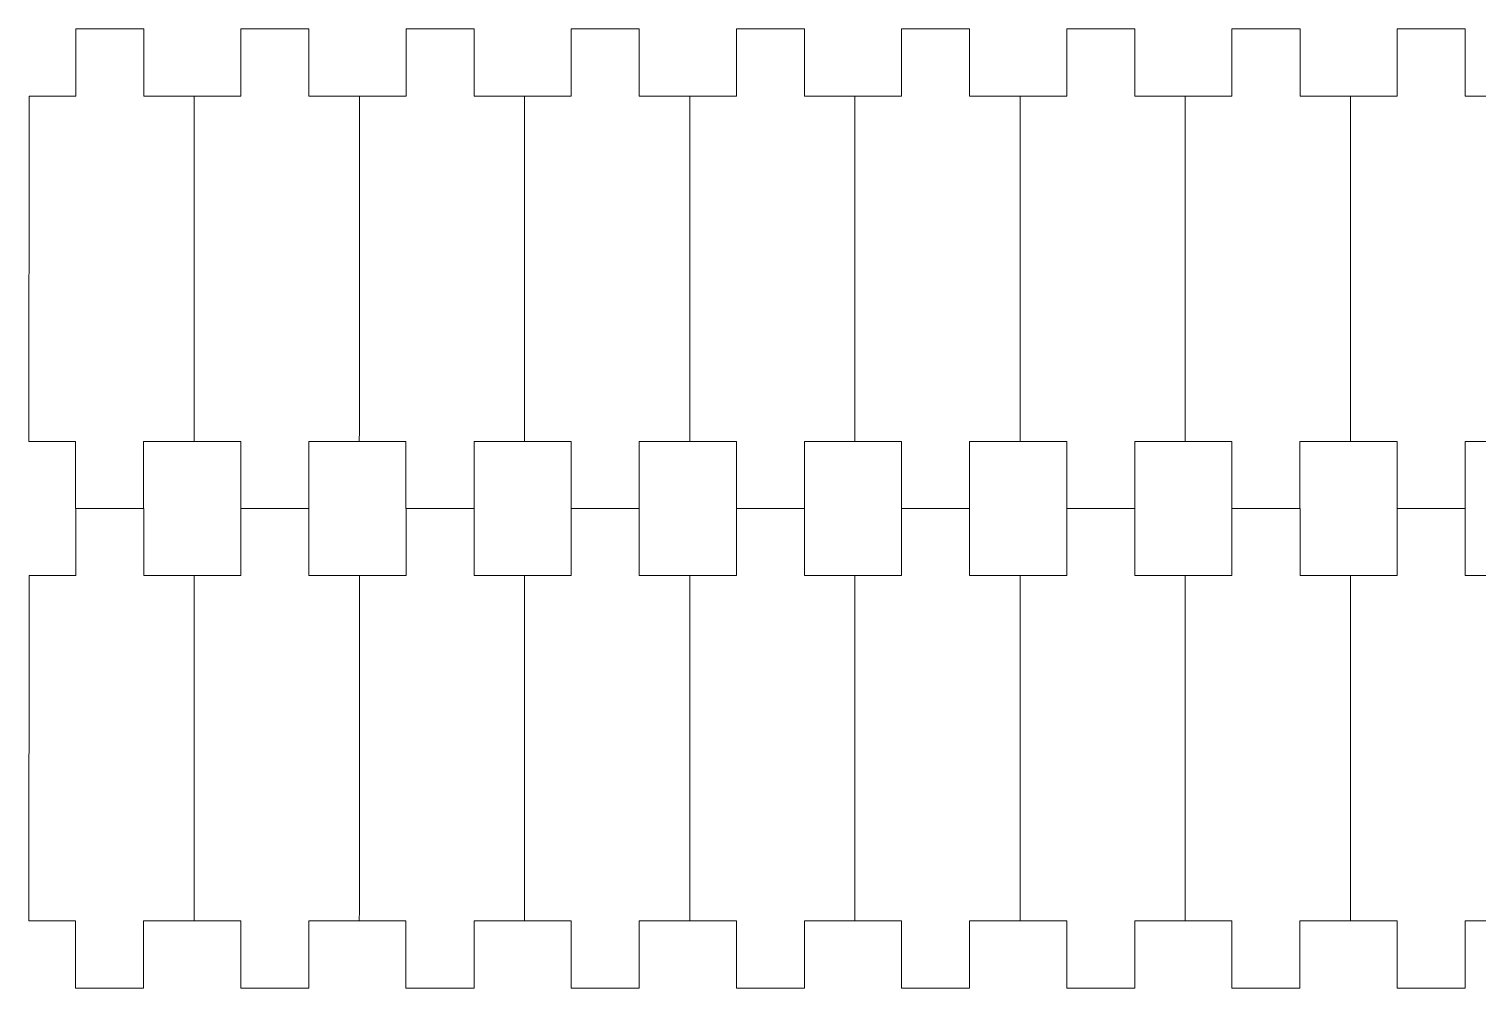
# Model space of a CAD drawing. Header units: millimetres. Extents: x -183 to 107, y -62 to 104.
# Drawn here: x -172.1 to -86.9, y -61.6 to -5.2 of the extents above; entities that cross this region are included whole.
import ezdxf

# ---------------------------------------------------------------- set-up
doc = ezdxf.new("R2010")
doc.units = ezdxf.units.MM
doc.header["$MEASUREMENT"] = 0
doc.layers.add('Layer 1', color=7, linetype='Continuous')

msp = doc.modelspace()

# ---------------------------------------------------------------- linework, layer by layer
at = {"layer": 'Layer 1', "color": 20, "lineweight": 9}
for points, knots in [([(-169.3094, -33.4321), (-169.3094, -33.4321), (-169.3094, -29.489), (-169.3094, -29.489), (-169.3094, -29.489), (-169.3094, -29.489), (-172.0513, -29.489), (-172.0513, -29.489), (-172.0513, -29.489), (-172.0513, -22.7235), (-172.0465, -15.9531), (-172.0465, -9.1834), (-172.0465, -9.1834), (-172.0465, -9.1834), (-169.3046, -9.1834), (-169.3046, -9.1834), (-169.3046, -9.1834), (-169.3046, -9.1834), (-169.3046, -5.2403), (-169.3046, -5.2403), (-169.3046, -5.2403), (-169.3046, -5.2403), (-165.3046, -5.2403), (-165.3046, -5.2403), (-165.3046, -5.2403), (-165.3046, -5.2403), (-165.3046, -9.1834), (-165.3046, -9.1834), (-165.3046, -9.1834), (-165.3046, -9.1834), (-162.3404, -9.1834), (-162.3404, -9.1834), (-162.3404, -9.1834), (-162.3404, -15.9403), (-162.3452, -22.6995), (-162.3452, -29.4609), (-162.3452, -29.4609), (-162.3452, -29.4609), (-162.3452, -29.489), (-162.3452, -29.489), (-162.3452, -29.489), (-162.3452, -29.489), (-165.3094, -29.489), (-165.3094, -29.489), (-165.3094, -29.489), (-165.3094, -29.489), (-165.3094, -33.4321), (-165.3094, -33.4321)], [0, 0, 0, 0, 0.0769231, 0.0769231, 0.0769231, 0.0769231, 0.1538462, 0.1538462, 0.1538462, 0.1538462, 0.2307692, 0.2307692, 0.2307692, 0.2307692, 0.3076923, 0.3076923, 0.3076923, 0.3076923, 0.3846154, 0.3846154, 0.3846154, 0.3846154, 0.4615385, 0.4615385, 0.4615385, 0.4615385, 0.5384615, 0.5384615, 0.5384615, 0.5384615, 0.6153846, 0.6153846, 0.6153846, 0.6153846, 0.6923077, 0.6923077, 0.6923077, 0.6923077, 0.7692308, 0.7692308, 0.7692308, 0.7692308, 0.8461538, 0.8461538, 0.8461538, 0.8461538, 1, 1, 1, 1]), ([(-162.3356, -9.1834), (-162.3356, -9.1834), (-159.5937, -9.1834), (-159.5937, -9.1834), (-159.5937, -9.1834), (-159.5937, -9.1834), (-159.5937, -5.2403), (-159.5937, -5.2403), (-159.5937, -5.2403), (-159.5937, -5.2403), (-155.5937, -5.2403), (-155.5937, -5.2403), (-155.5937, -5.2403), (-155.5937, -5.2403), (-155.5937, -9.1834), (-155.5937, -9.1834), (-155.5937, -9.1834), (-155.5937, -9.1834), (-152.6295, -9.1834), (-152.6295, -9.1834)], [0, 0, 0, 0, 0.1666667, 0.1666667, 0.1666667, 0.1666667, 0.3333333, 0.3333333, 0.3333333, 0.3333333, 0.5, 0.5, 0.5, 0.5, 0.6666667, 0.6666667, 0.6666667, 0.6666667, 1, 1, 1, 1]), ([(-149.8876, -33.4321), (-149.8876, -33.4321), (-149.8876, -29.489), (-149.8876, -29.489), (-149.8876, -29.489), (-149.8876, -29.489), (-152.6295, -29.489), (-152.6295, -29.489), (-152.6295, -29.489), (-152.6295, -22.7235), (-152.6247, -15.9531), (-152.6247, -9.1834), (-152.6247, -9.1834), (-152.6247, -9.1834), (-149.8828, -9.1834), (-149.8828, -9.1834), (-149.8828, -9.1834), (-149.8828, -9.1834), (-149.8828, -5.2403), (-149.8828, -5.2403), (-149.8828, -5.2403), (-149.8828, -5.2403), (-145.8828, -5.2403), (-145.8828, -5.2403), (-145.8828, -5.2403), (-145.8828, -5.2403), (-145.8828, -9.1834), (-145.8828, -9.1834), (-145.8828, -9.1834), (-145.8828, -9.1834), (-142.9186, -9.1834), (-142.9186, -9.1834), (-142.9186, -9.1834), (-142.9186, -15.9403), (-142.9234, -22.6995), (-142.9234, -29.4609), (-142.9234, -29.4609), (-142.9234, -29.4609), (-142.9234, -29.489), (-142.9234, -29.489), (-142.9234, -29.489), (-142.9234, -29.489), (-145.8876, -29.489), (-145.8876, -29.489), (-145.8876, -29.489), (-145.8876, -29.489), (-145.8876, -33.4321), (-145.8876, -33.4321)], [0, 0, 0, 0, 0.0769231, 0.0769231, 0.0769231, 0.0769231, 0.1538462, 0.1538462, 0.1538462, 0.1538462, 0.2307692, 0.2307692, 0.2307692, 0.2307692, 0.3076923, 0.3076923, 0.3076923, 0.3076923, 0.3846154, 0.3846154, 0.3846154, 0.3846154, 0.4615385, 0.4615385, 0.4615385, 0.4615385, 0.5384615, 0.5384615, 0.5384615, 0.5384615, 0.6153846, 0.6153846, 0.6153846, 0.6153846, 0.6923077, 0.6923077, 0.6923077, 0.6923077, 0.7692308, 0.7692308, 0.7692308, 0.7692308, 0.8461538, 0.8461538, 0.8461538, 0.8461538, 1, 1, 1, 1]), ([(-142.9138, -9.1834), (-142.9138, -9.1834), (-140.1719, -9.1834), (-140.1719, -9.1834), (-140.1719, -9.1834), (-140.1719, -9.1834), (-140.1719, -5.2403), (-140.1719, -5.2403), (-140.1719, -5.2403), (-140.1719, -5.2403), (-136.1719, -5.2403), (-136.1719, -5.2403), (-136.1719, -5.2403), (-136.1719, -5.2403), (-136.1719, -9.1834), (-136.1719, -9.1834), (-136.1719, -9.1834), (-136.1719, -9.1834), (-133.2077, -9.1834), (-133.2077, -9.1834)], [0, 0, 0, 0, 0.1666667, 0.1666667, 0.1666667, 0.1666667, 0.3333333, 0.3333333, 0.3333333, 0.3333333, 0.5, 0.5, 0.5, 0.5, 0.6666667, 0.6666667, 0.6666667, 0.6666667, 1, 1, 1, 1]), ([(-130.4658, -33.4321), (-130.4658, -33.4321), (-130.4658, -29.489), (-130.4658, -29.489), (-130.4658, -29.489), (-130.4658, -29.489), (-133.2077, -29.489), (-133.2077, -29.489), (-133.2077, -29.489), (-133.2077, -22.7235), (-133.2029, -15.9531), (-133.2029, -9.1834), (-133.2029, -9.1834), (-133.2029, -9.1834), (-130.461, -9.1834), (-130.461, -9.1834), (-130.461, -9.1834), (-130.461, -9.1834), (-130.461, -5.2403), (-130.461, -5.2403), (-130.461, -5.2403), (-130.461, -5.2403), (-126.461, -5.2403), (-126.461, -5.2403), (-126.461, -5.2403), (-126.461, -5.2403), (-126.461, -9.1834), (-126.461, -9.1834), (-126.461, -9.1834), (-126.461, -9.1834), (-123.4968, -9.1834), (-123.4968, -9.1834), (-123.4968, -9.1834), (-123.4968, -15.9403), (-123.5016, -22.6995), (-123.5016, -29.4609), (-123.5016, -29.4609), (-123.5016, -29.4609), (-123.5016, -29.489), (-123.5016, -29.489), (-123.5016, -29.489), (-123.5016, -29.489), (-126.4658, -29.489), (-126.4658, -29.489), (-126.4658, -29.489), (-126.4658, -29.489), (-126.4658, -33.4321), (-126.4658, -33.4321)], [0, 0, 0, 0, 0.0769231, 0.0769231, 0.0769231, 0.0769231, 0.1538462, 0.1538462, 0.1538462, 0.1538462, 0.2307692, 0.2307692, 0.2307692, 0.2307692, 0.3076923, 0.3076923, 0.3076923, 0.3076923, 0.3846154, 0.3846154, 0.3846154, 0.3846154, 0.4615385, 0.4615385, 0.4615385, 0.4615385, 0.5384615, 0.5384615, 0.5384615, 0.5384615, 0.6153846, 0.6153846, 0.6153846, 0.6153846, 0.6923077, 0.6923077, 0.6923077, 0.6923077, 0.7692308, 0.7692308, 0.7692308, 0.7692308, 0.8461538, 0.8461538, 0.8461538, 0.8461538, 1, 1, 1, 1]), ([(-123.492, -9.1834), (-123.492, -9.1834), (-120.7501, -9.1834), (-120.7501, -9.1834), (-120.7501, -9.1834), (-120.7501, -9.1834), (-120.7501, -5.2403), (-120.7501, -5.2403), (-120.7501, -5.2403), (-120.7501, -5.2403), (-116.7501, -5.2403), (-116.7501, -5.2403), (-116.7501, -5.2403), (-116.7501, -5.2403), (-116.7501, -9.1834), (-116.7501, -9.1834), (-116.7501, -9.1834), (-116.7501, -9.1834), (-113.7859, -9.1834), (-113.7859, -9.1834)], [0, 0, 0, 0, 0.1666667, 0.1666667, 0.1666667, 0.1666667, 0.3333333, 0.3333333, 0.3333333, 0.3333333, 0.5, 0.5, 0.5, 0.5, 0.6666667, 0.6666667, 0.6666667, 0.6666667, 1, 1, 1, 1]), ([(-111.044, -33.4321), (-111.044, -33.4321), (-111.044, -29.489), (-111.044, -29.489), (-111.044, -29.489), (-111.044, -29.489), (-113.7859, -29.489), (-113.7859, -29.489), (-113.7859, -29.489), (-113.7859, -22.7235), (-113.7811, -15.9531), (-113.7811, -9.1834), (-113.7811, -9.1834), (-113.7811, -9.1834), (-111.0392, -9.1834), (-111.0392, -9.1834), (-111.0392, -9.1834), (-111.0392, -9.1834), (-111.0392, -5.2403), (-111.0392, -5.2403), (-111.0392, -5.2403), (-111.0392, -5.2403), (-107.0392, -5.2403), (-107.0392, -5.2403), (-107.0392, -5.2403), (-107.0392, -5.2403), (-107.0392, -9.1834), (-107.0392, -9.1834), (-107.0392, -9.1834), (-107.0392, -9.1834), (-104.075, -9.1834), (-104.075, -9.1834), (-104.075, -9.1834), (-104.075, -15.9403), (-104.0798, -22.6995), (-104.0798, -29.4609), (-104.0798, -29.4609), (-104.0798, -29.4609), (-104.0798, -29.489), (-104.0798, -29.489), (-104.0798, -29.489), (-104.0798, -29.489), (-107.044, -29.489), (-107.044, -29.489), (-107.044, -29.489), (-107.044, -29.489), (-107.044, -33.4321), (-107.044, -33.4321)], [0, 0, 0, 0, 0.0769231, 0.0769231, 0.0769231, 0.0769231, 0.1538462, 0.1538462, 0.1538462, 0.1538462, 0.2307692, 0.2307692, 0.2307692, 0.2307692, 0.3076923, 0.3076923, 0.3076923, 0.3076923, 0.3846154, 0.3846154, 0.3846154, 0.3846154, 0.4615385, 0.4615385, 0.4615385, 0.4615385, 0.5384615, 0.5384615, 0.5384615, 0.5384615, 0.6153846, 0.6153846, 0.6153846, 0.6153846, 0.6923077, 0.6923077, 0.6923077, 0.6923077, 0.7692308, 0.7692308, 0.7692308, 0.7692308, 0.8461538, 0.8461538, 0.8461538, 0.8461538, 1, 1, 1, 1]), ([(-104.0702, -9.1834), (-104.0702, -9.1834), (-101.3283, -9.1834), (-101.3283, -9.1834), (-101.3283, -9.1834), (-101.3283, -9.1834), (-101.3283, -5.2403), (-101.3283, -5.2403), (-101.3283, -5.2403), (-101.3283, -5.2403), (-97.3283, -5.2403), (-97.3283, -5.2403), (-97.3283, -5.2403), (-97.3283, -5.2403), (-97.3283, -9.1834), (-97.3283, -9.1834), (-97.3283, -9.1834), (-97.3283, -9.1834), (-94.3641, -9.1834), (-94.3641, -9.1834)], [0, 0, 0, 0, 0.1666667, 0.1666667, 0.1666667, 0.1666667, 0.3333333, 0.3333333, 0.3333333, 0.3333333, 0.5, 0.5, 0.5, 0.5, 0.6666667, 0.6666667, 0.6666667, 0.6666667, 1, 1, 1, 1]), ([(-91.6222, -33.4321), (-91.6222, -33.4321), (-91.6222, -29.489), (-91.6222, -29.489), (-91.6222, -29.489), (-91.6222, -29.489), (-94.3641, -29.489), (-94.3641, -29.489), (-94.3641, -29.489), (-94.3641, -22.7242), (-94.3593, -15.9573), (-94.3593, -9.1834), (-94.3593, -9.1834), (-94.3593, -9.1834), (-91.6174, -9.1834), (-91.6174, -9.1834), (-91.6174, -9.1834), (-91.6174, -9.1834), (-91.6174, -5.2403), (-91.6174, -5.2403), (-91.6174, -5.2403), (-91.6174, -5.2403), (-87.6174, -5.2403), (-87.6174, -5.2403), (-87.6174, -5.2403), (-87.6174, -5.2403), (-87.6174, -9.1834), (-87.6174, -9.1834), (-87.6174, -9.1834), (-87.6174, -9.1834), (-84.6532, -9.1834), (-84.6532, -9.1834), (-84.6532, -9.1834), (-84.6532, -15.9426), (-84.658, -22.7017), (-84.658, -29.4609), (-84.658, -29.4609), (-84.658, -29.4609), (-84.658, -29.489), (-84.658, -29.489), (-84.658, -29.489), (-84.658, -29.489), (-87.6222, -29.489), (-87.6222, -29.489), (-87.6222, -29.489), (-87.6222, -29.489), (-87.6222, -33.4321), (-87.6222, -33.4321)], [0, 0, 0, 0, 0.0769231, 0.0769231, 0.0769231, 0.0769231, 0.1538462, 0.1538462, 0.1538462, 0.1538462, 0.2307692, 0.2307692, 0.2307692, 0.2307692, 0.3076923, 0.3076923, 0.3076923, 0.3076923, 0.3846154, 0.3846154, 0.3846154, 0.3846154, 0.4615385, 0.4615385, 0.4615385, 0.4615385, 0.5384615, 0.5384615, 0.5384615, 0.5384615, 0.6153846, 0.6153846, 0.6153846, 0.6153846, 0.6923077, 0.6923077, 0.6923077, 0.6923077, 0.7692308, 0.7692308, 0.7692308, 0.7692308, 0.8461538, 0.8461538, 0.8461538, 0.8461538, 1, 1, 1, 1]), ([(-159.5985, -33.4321), (-159.5985, -33.4321), (-159.5985, -29.489), (-159.5985, -29.489), (-159.5985, -29.489), (-159.5985, -29.489), (-162.3404, -29.489), (-162.3404, -29.489)], [0, 0, 0, 0, 0.3333333, 0.3333333, 0.3333333, 0.3333333, 1, 1, 1, 1]), ([(-152.6343, -29.489), (-152.6343, -29.489), (-155.5985, -29.489), (-155.5985, -29.489), (-155.5985, -29.489), (-155.5985, -29.489), (-155.5985, -33.4321), (-155.5985, -33.4321)], [0, 0, 0, 0, 0.3333333, 0.3333333, 0.3333333, 0.3333333, 1, 1, 1, 1]), ([(-140.1767, -33.4321), (-140.1767, -33.4321), (-140.1767, -29.489), (-140.1767, -29.489), (-140.1767, -29.489), (-140.1767, -29.489), (-142.9186, -29.489), (-142.9186, -29.489)], [0, 0, 0, 0, 0.3333333, 0.3333333, 0.3333333, 0.3333333, 1, 1, 1, 1]), ([(-133.2125, -29.489), (-133.2125, -29.489), (-136.1767, -29.489), (-136.1767, -29.489), (-136.1767, -29.489), (-136.1767, -29.489), (-136.1767, -33.4321), (-136.1767, -33.4321)], [0, 0, 0, 0, 0.3333333, 0.3333333, 0.3333333, 0.3333333, 1, 1, 1, 1]), ([(-120.7549, -33.4321), (-120.7549, -33.4321), (-120.7549, -29.489), (-120.7549, -29.489), (-120.7549, -29.489), (-120.7549, -29.489), (-123.4968, -29.489), (-123.4968, -29.489)], [0, 0, 0, 0, 0.3333333, 0.3333333, 0.3333333, 0.3333333, 1, 1, 1, 1]), ([(-113.7907, -29.489), (-113.7907, -29.489), (-116.7549, -29.489), (-116.7549, -29.489), (-116.7549, -29.489), (-116.7549, -29.489), (-116.7549, -33.4321), (-116.7549, -33.4321)], [0, 0, 0, 0, 0.3333333, 0.3333333, 0.3333333, 0.3333333, 1, 1, 1, 1]), ([(-101.3331, -33.4321), (-101.3331, -33.4321), (-101.3331, -29.489), (-101.3331, -29.489), (-101.3331, -29.489), (-101.3331, -29.489), (-104.075, -29.489), (-104.075, -29.489)], [0, 0, 0, 0, 0.3333333, 0.3333333, 0.3333333, 0.3333333, 1, 1, 1, 1]), ([(-94.3689, -29.489), (-94.3689, -29.489), (-97.3331, -29.489), (-97.3331, -29.489), (-97.3331, -29.489), (-97.3331, -29.489), (-97.3331, -33.4321), (-97.3331, -33.4321)], [0, 0, 0, 0, 0.3333333, 0.3333333, 0.3333333, 0.3333333, 1, 1, 1, 1]), ([(-165.3094, -61.6239), (-165.3094, -61.6239), (-169.3094, -61.6239), (-169.3094, -61.6239), (-169.3094, -61.6239), (-169.3094, -61.6239), (-169.3094, -57.6808), (-169.3094, -57.6808), (-169.3094, -57.6808), (-169.3094, -57.6808), (-172.0513, -57.6808), (-172.0513, -57.6808), (-172.0513, -57.6808), (-172.0513, -50.9153), (-172.0465, -44.1449), (-172.0465, -37.3752), (-172.0465, -37.3752), (-172.0465, -37.3752), (-169.3046, -37.3752), (-169.3046, -37.3752), (-169.3046, -37.3752), (-169.3046, -37.3752), (-169.3046, -33.4321), (-169.3046, -33.4321), (-169.3046, -33.4321), (-169.3046, -33.4321), (-165.3046, -33.4321), (-165.3046, -33.4321), (-165.3046, -33.4321), (-165.3046, -33.4321), (-165.3046, -37.3752), (-165.3046, -37.3752), (-165.3046, -37.3752), (-165.3046, -37.3752), (-162.3404, -37.3752), (-162.3404, -37.3752), (-162.3404, -37.3752), (-162.3404, -44.1321), (-162.3452, -50.8913), (-162.3452, -57.6527), (-162.3452, -57.6527), (-162.3452, -57.6527), (-162.3452, -57.6808), (-162.3452, -57.6808), (-162.3452, -57.6808), (-162.3452, -57.6808), (-165.3094, -57.6808), (-165.3094, -57.6808), (-165.3094, -57.6808), (-165.3094, -57.6808), (-165.3094, -61.6239), (-165.3094, -61.6239)], [0, 0, 0, 0, 0.0714286, 0.0714286, 0.0714286, 0.0714286, 0.1428571, 0.1428571, 0.1428571, 0.1428571, 0.2142857, 0.2142857, 0.2142857, 0.2142857, 0.2857143, 0.2857143, 0.2857143, 0.2857143, 0.3571429, 0.3571429, 0.3571429, 0.3571429, 0.4285714, 0.4285714, 0.4285714, 0.4285714, 0.5, 0.5, 0.5, 0.5, 0.5714286, 0.5714286, 0.5714286, 0.5714286, 0.6428571, 0.6428571, 0.6428571, 0.6428571, 0.7142857, 0.7142857, 0.7142857, 0.7142857, 0.7857143, 0.7857143, 0.7857143, 0.7857143, 0.8571429, 0.8571429, 0.8571429, 0.8571429, 1, 1, 1, 1]), ([(-162.3356, -37.3752), (-162.3356, -37.3752), (-159.5937, -37.3752), (-159.5937, -37.3752), (-159.5937, -37.3752), (-159.5937, -37.3752), (-159.5937, -33.4321), (-159.5937, -33.4321), (-159.5937, -33.4321), (-159.5937, -33.4321), (-155.5937, -33.4321), (-155.5937, -33.4321), (-155.5937, -33.4321), (-155.5937, -33.4321), (-155.5937, -37.3752), (-155.5937, -37.3752), (-155.5937, -37.3752), (-155.5937, -37.3752), (-152.6295, -37.3752), (-152.6295, -37.3752)], [0, 0, 0, 0, 0.1666667, 0.1666667, 0.1666667, 0.1666667, 0.3333333, 0.3333333, 0.3333333, 0.3333333, 0.5, 0.5, 0.5, 0.5, 0.6666667, 0.6666667, 0.6666667, 0.6666667, 1, 1, 1, 1]), ([(-145.8876, -61.6239), (-145.8876, -61.6239), (-149.8876, -61.6239), (-149.8876, -61.6239), (-149.8876, -61.6239), (-149.8876, -61.6239), (-149.8876, -57.6808), (-149.8876, -57.6808), (-149.8876, -57.6808), (-149.8876, -57.6808), (-152.6295, -57.6808), (-152.6295, -57.6808), (-152.6295, -57.6808), (-152.6295, -50.9153), (-152.6247, -44.1449), (-152.6247, -37.3752), (-152.6247, -37.3752), (-152.6247, -37.3752), (-149.8828, -37.3752), (-149.8828, -37.3752), (-149.8828, -37.3752), (-149.8828, -37.3752), (-149.8828, -33.4321), (-149.8828, -33.4321), (-149.8828, -33.4321), (-149.8828, -33.4321), (-145.8828, -33.4321), (-145.8828, -33.4321), (-145.8828, -33.4321), (-145.8828, -33.4321), (-145.8828, -37.3752), (-145.8828, -37.3752), (-145.8828, -37.3752), (-145.8828, -37.3752), (-142.9186, -37.3752), (-142.9186, -37.3752), (-142.9186, -37.3752), (-142.9186, -44.1321), (-142.9234, -50.8913), (-142.9234, -57.6527), (-142.9234, -57.6527), (-142.9234, -57.6527), (-142.9234, -57.6808), (-142.9234, -57.6808), (-142.9234, -57.6808), (-142.9234, -57.6808), (-145.8876, -57.6808), (-145.8876, -57.6808), (-145.8876, -57.6808), (-145.8876, -57.6808), (-145.8876, -61.6239), (-145.8876, -61.6239)], [0, 0, 0, 0, 0.0714286, 0.0714286, 0.0714286, 0.0714286, 0.1428571, 0.1428571, 0.1428571, 0.1428571, 0.2142857, 0.2142857, 0.2142857, 0.2142857, 0.2857143, 0.2857143, 0.2857143, 0.2857143, 0.3571429, 0.3571429, 0.3571429, 0.3571429, 0.4285714, 0.4285714, 0.4285714, 0.4285714, 0.5, 0.5, 0.5, 0.5, 0.5714286, 0.5714286, 0.5714286, 0.5714286, 0.6428571, 0.6428571, 0.6428571, 0.6428571, 0.7142857, 0.7142857, 0.7142857, 0.7142857, 0.7857143, 0.7857143, 0.7857143, 0.7857143, 0.8571429, 0.8571429, 0.8571429, 0.8571429, 1, 1, 1, 1]), ([(-142.9138, -37.3752), (-142.9138, -37.3752), (-140.1719, -37.3752), (-140.1719, -37.3752), (-140.1719, -37.3752), (-140.1719, -37.3752), (-140.1719, -33.4321), (-140.1719, -33.4321), (-140.1719, -33.4321), (-140.1719, -33.4321), (-136.1719, -33.4321), (-136.1719, -33.4321), (-136.1719, -33.4321), (-136.1719, -33.4321), (-136.1719, -37.3752), (-136.1719, -37.3752), (-136.1719, -37.3752), (-136.1719, -37.3752), (-133.2077, -37.3752), (-133.2077, -37.3752)], [0, 0, 0, 0, 0.1666667, 0.1666667, 0.1666667, 0.1666667, 0.3333333, 0.3333333, 0.3333333, 0.3333333, 0.5, 0.5, 0.5, 0.5, 0.6666667, 0.6666667, 0.6666667, 0.6666667, 1, 1, 1, 1]), ([(-126.4658, -61.6239), (-126.4658, -61.6239), (-130.4658, -61.6239), (-130.4658, -61.6239), (-130.4658, -61.6239), (-130.4658, -61.6239), (-130.4658, -57.6808), (-130.4658, -57.6808), (-130.4658, -57.6808), (-130.4658, -57.6808), (-133.2077, -57.6808), (-133.2077, -57.6808), (-133.2077, -57.6808), (-133.2077, -50.9153), (-133.2029, -44.1449), (-133.2029, -37.3752), (-133.2029, -37.3752), (-133.2029, -37.3752), (-130.461, -37.3752), (-130.461, -37.3752), (-130.461, -37.3752), (-130.461, -37.3752), (-130.461, -33.4321), (-130.461, -33.4321), (-130.461, -33.4321), (-130.461, -33.4321), (-126.461, -33.4321), (-126.461, -33.4321), (-126.461, -33.4321), (-126.461, -33.4321), (-126.461, -37.3752), (-126.461, -37.3752), (-126.461, -37.3752), (-126.461, -37.3752), (-123.4968, -37.3752), (-123.4968, -37.3752), (-123.4968, -37.3752), (-123.4968, -44.1321), (-123.5016, -50.8913), (-123.5016, -57.6527), (-123.5016, -57.6527), (-123.5016, -57.6527), (-123.5016, -57.6808), (-123.5016, -57.6808), (-123.5016, -57.6808), (-123.5016, -57.6808), (-126.4658, -57.6808), (-126.4658, -57.6808), (-126.4658, -57.6808), (-126.4658, -57.6808), (-126.4658, -61.6239), (-126.4658, -61.6239)], [0, 0, 0, 0, 0.0714286, 0.0714286, 0.0714286, 0.0714286, 0.1428571, 0.1428571, 0.1428571, 0.1428571, 0.2142857, 0.2142857, 0.2142857, 0.2142857, 0.2857143, 0.2857143, 0.2857143, 0.2857143, 0.3571429, 0.3571429, 0.3571429, 0.3571429, 0.4285714, 0.4285714, 0.4285714, 0.4285714, 0.5, 0.5, 0.5, 0.5, 0.5714286, 0.5714286, 0.5714286, 0.5714286, 0.6428571, 0.6428571, 0.6428571, 0.6428571, 0.7142857, 0.7142857, 0.7142857, 0.7142857, 0.7857143, 0.7857143, 0.7857143, 0.7857143, 0.8571429, 0.8571429, 0.8571429, 0.8571429, 1, 1, 1, 1]), ([(-123.492, -37.3752), (-123.492, -37.3752), (-120.7501, -37.3752), (-120.7501, -37.3752), (-120.7501, -37.3752), (-120.7501, -37.3752), (-120.7501, -33.4321), (-120.7501, -33.4321), (-120.7501, -33.4321), (-120.7501, -33.4321), (-116.7501, -33.4321), (-116.7501, -33.4321), (-116.7501, -33.4321), (-116.7501, -33.4321), (-116.7501, -37.3752), (-116.7501, -37.3752), (-116.7501, -37.3752), (-116.7501, -37.3752), (-113.7859, -37.3752), (-113.7859, -37.3752)], [0, 0, 0, 0, 0.1666667, 0.1666667, 0.1666667, 0.1666667, 0.3333333, 0.3333333, 0.3333333, 0.3333333, 0.5, 0.5, 0.5, 0.5, 0.6666667, 0.6666667, 0.6666667, 0.6666667, 1, 1, 1, 1]), ([(-107.044, -61.6239), (-107.044, -61.6239), (-111.044, -61.6239), (-111.044, -61.6239), (-111.044, -61.6239), (-111.044, -61.6239), (-111.044, -57.6808), (-111.044, -57.6808), (-111.044, -57.6808), (-111.044, -57.6808), (-113.7859, -57.6808), (-113.7859, -57.6808), (-113.7859, -57.6808), (-113.7859, -50.9153), (-113.7811, -44.1449), (-113.7811, -37.3752), (-113.7811, -37.3752), (-113.7811, -37.3752), (-111.0392, -37.3752), (-111.0392, -37.3752), (-111.0392, -37.3752), (-111.0392, -37.3752), (-111.0392, -33.4321), (-111.0392, -33.4321), (-111.0392, -33.4321), (-111.0392, -33.4321), (-107.0392, -33.4321), (-107.0392, -33.4321), (-107.0392, -33.4321), (-107.0392, -33.4321), (-107.0392, -37.3752), (-107.0392, -37.3752), (-107.0392, -37.3752), (-107.0392, -37.3752), (-104.075, -37.3752), (-104.075, -37.3752), (-104.075, -37.3752), (-104.075, -44.1321), (-104.0798, -50.8913), (-104.0798, -57.6527), (-104.0798, -57.6527), (-104.0798, -57.6527), (-104.0798, -57.6808), (-104.0798, -57.6808), (-104.0798, -57.6808), (-104.0798, -57.6808), (-107.044, -57.6808), (-107.044, -57.6808), (-107.044, -57.6808), (-107.044, -57.6808), (-107.044, -61.6239), (-107.044, -61.6239)], [0, 0, 0, 0, 0.0714286, 0.0714286, 0.0714286, 0.0714286, 0.1428571, 0.1428571, 0.1428571, 0.1428571, 0.2142857, 0.2142857, 0.2142857, 0.2142857, 0.2857143, 0.2857143, 0.2857143, 0.2857143, 0.3571429, 0.3571429, 0.3571429, 0.3571429, 0.4285714, 0.4285714, 0.4285714, 0.4285714, 0.5, 0.5, 0.5, 0.5, 0.5714286, 0.5714286, 0.5714286, 0.5714286, 0.6428571, 0.6428571, 0.6428571, 0.6428571, 0.7142857, 0.7142857, 0.7142857, 0.7142857, 0.7857143, 0.7857143, 0.7857143, 0.7857143, 0.8571429, 0.8571429, 0.8571429, 0.8571429, 1, 1, 1, 1]), ([(-104.0702, -37.3752), (-104.0702, -37.3752), (-101.3283, -37.3752), (-101.3283, -37.3752), (-101.3283, -37.3752), (-101.3283, -37.3752), (-101.3283, -33.4321), (-101.3283, -33.4321), (-101.3283, -33.4321), (-101.3283, -33.4321), (-97.3283, -33.4321), (-97.3283, -33.4321), (-97.3283, -33.4321), (-97.3283, -33.4321), (-97.3283, -37.3752), (-97.3283, -37.3752), (-97.3283, -37.3752), (-97.3283, -37.3752), (-94.3641, -37.3752), (-94.3641, -37.3752)], [0, 0, 0, 0, 0.1666667, 0.1666667, 0.1666667, 0.1666667, 0.3333333, 0.3333333, 0.3333333, 0.3333333, 0.5, 0.5, 0.5, 0.5, 0.6666667, 0.6666667, 0.6666667, 0.6666667, 1, 1, 1, 1]), ([(-87.6222, -61.6239), (-87.6222, -61.6239), (-91.6222, -61.6239), (-91.6222, -61.6239), (-91.6222, -61.6239), (-91.6222, -61.6239), (-91.6222, -57.6808), (-91.6222, -57.6808), (-91.6222, -57.6808), (-91.6222, -57.6808), (-94.3641, -57.6808), (-94.3641, -57.6808), (-94.3641, -57.6808), (-94.3641, -50.9153), (-94.3593, -44.1449), (-94.3593, -37.3752), (-94.3593, -37.3752), (-94.3593, -37.3752), (-91.6174, -37.3752), (-91.6174, -37.3752), (-91.6174, -37.3752), (-91.6174, -37.3752), (-91.6174, -33.4321), (-91.6174, -33.4321), (-91.6174, -33.4321), (-91.6174, -33.4321), (-87.6174, -33.4321), (-87.6174, -33.4321), (-87.6174, -33.4321), (-87.6174, -33.4321), (-87.6174, -37.3752), (-87.6174, -37.3752), (-87.6174, -37.3752), (-87.6174, -37.3752), (-84.6532, -37.3752), (-84.6532, -37.3752), (-84.6532, -37.3752), (-84.6532, -44.1321), (-84.658, -50.8913), (-84.658, -57.6527), (-84.658, -57.6527), (-84.658, -57.6527), (-84.658, -57.6808), (-84.658, -57.6808), (-84.658, -57.6808), (-84.658, -57.6808), (-87.6222, -57.6808), (-87.6222, -57.6808), (-87.6222, -57.6808), (-87.6222, -57.6808), (-87.6222, -61.6239), (-87.6222, -61.6239)], [0, 0, 0, 0, 0.0714286, 0.0714286, 0.0714286, 0.0714286, 0.1428571, 0.1428571, 0.1428571, 0.1428571, 0.2142857, 0.2142857, 0.2142857, 0.2142857, 0.2857143, 0.2857143, 0.2857143, 0.2857143, 0.3571429, 0.3571429, 0.3571429, 0.3571429, 0.4285714, 0.4285714, 0.4285714, 0.4285714, 0.5, 0.5, 0.5, 0.5, 0.5714286, 0.5714286, 0.5714286, 0.5714286, 0.6428571, 0.6428571, 0.6428571, 0.6428571, 0.7142857, 0.7142857, 0.7142857, 0.7142857, 0.7857143, 0.7857143, 0.7857143, 0.7857143, 0.8571429, 0.8571429, 0.8571429, 0.8571429, 1, 1, 1, 1]), ([(-152.6343, -57.6808), (-152.6343, -57.6808), (-155.5985, -57.6808), (-155.5985, -57.6808), (-155.5985, -57.6808), (-155.5985, -57.6808), (-155.5985, -61.6239), (-155.5985, -61.6239), (-155.5985, -61.6239), (-155.5985, -61.6239), (-159.5985, -61.6239), (-159.5985, -61.6239), (-159.5985, -61.6239), (-159.5985, -61.6239), (-159.5985, -57.6808), (-159.5985, -57.6808), (-159.5985, -57.6808), (-159.5985, -57.6808), (-162.3404, -57.6808), (-162.3404, -57.6808)], [0, 0, 0, 0, 0.1666667, 0.1666667, 0.1666667, 0.1666667, 0.3333333, 0.3333333, 0.3333333, 0.3333333, 0.5, 0.5, 0.5, 0.5, 0.6666667, 0.6666667, 0.6666667, 0.6666667, 1, 1, 1, 1]), ([(-133.2125, -57.6808), (-133.2125, -57.6808), (-136.1767, -57.6808), (-136.1767, -57.6808), (-136.1767, -57.6808), (-136.1767, -57.6808), (-136.1767, -61.6239), (-136.1767, -61.6239), (-136.1767, -61.6239), (-136.1767, -61.6239), (-140.1767, -61.6239), (-140.1767, -61.6239), (-140.1767, -61.6239), (-140.1767, -61.6239), (-140.1767, -57.6808), (-140.1767, -57.6808), (-140.1767, -57.6808), (-140.1767, -57.6808), (-142.9186, -57.6808), (-142.9186, -57.6808)], [0, 0, 0, 0, 0.1666667, 0.1666667, 0.1666667, 0.1666667, 0.3333333, 0.3333333, 0.3333333, 0.3333333, 0.5, 0.5, 0.5, 0.5, 0.6666667, 0.6666667, 0.6666667, 0.6666667, 1, 1, 1, 1]), ([(-113.7907, -57.6808), (-113.7907, -57.6808), (-116.7549, -57.6808), (-116.7549, -57.6808), (-116.7549, -57.6808), (-116.7549, -57.6808), (-116.7549, -61.6239), (-116.7549, -61.6239), (-116.7549, -61.6239), (-116.7549, -61.6239), (-120.7549, -61.6239), (-120.7549, -61.6239), (-120.7549, -61.6239), (-120.7549, -61.6239), (-120.7549, -57.6808), (-120.7549, -57.6808), (-120.7549, -57.6808), (-120.7549, -57.6808), (-123.4968, -57.6808), (-123.4968, -57.6808)], [0, 0, 0, 0, 0.1666667, 0.1666667, 0.1666667, 0.1666667, 0.3333333, 0.3333333, 0.3333333, 0.3333333, 0.5, 0.5, 0.5, 0.5, 0.6666667, 0.6666667, 0.6666667, 0.6666667, 1, 1, 1, 1]), ([(-94.3689, -57.6808), (-94.3689, -57.6808), (-97.3331, -57.6808), (-97.3331, -57.6808), (-97.3331, -57.6808), (-97.3331, -57.6808), (-97.3331, -61.6239), (-97.3331, -61.6239), (-97.3331, -61.6239), (-97.3331, -61.6239), (-101.3331, -61.6239), (-101.3331, -61.6239), (-101.3331, -61.6239), (-101.3331, -61.6239), (-101.3331, -57.6808), (-101.3331, -57.6808), (-101.3331, -57.6808), (-101.3331, -57.6808), (-104.075, -57.6808), (-104.075, -57.6808)], [0, 0, 0, 0, 0.1666667, 0.1666667, 0.1666667, 0.1666667, 0.3333333, 0.3333333, 0.3333333, 0.3333333, 0.5, 0.5, 0.5, 0.5, 0.6666667, 0.6666667, 0.6666667, 0.6666667, 1, 1, 1, 1])]:
    msp.add_open_spline(points, degree=3, knots=knots, dxfattribs=at)

doc.saveas('drawing.dxf')
